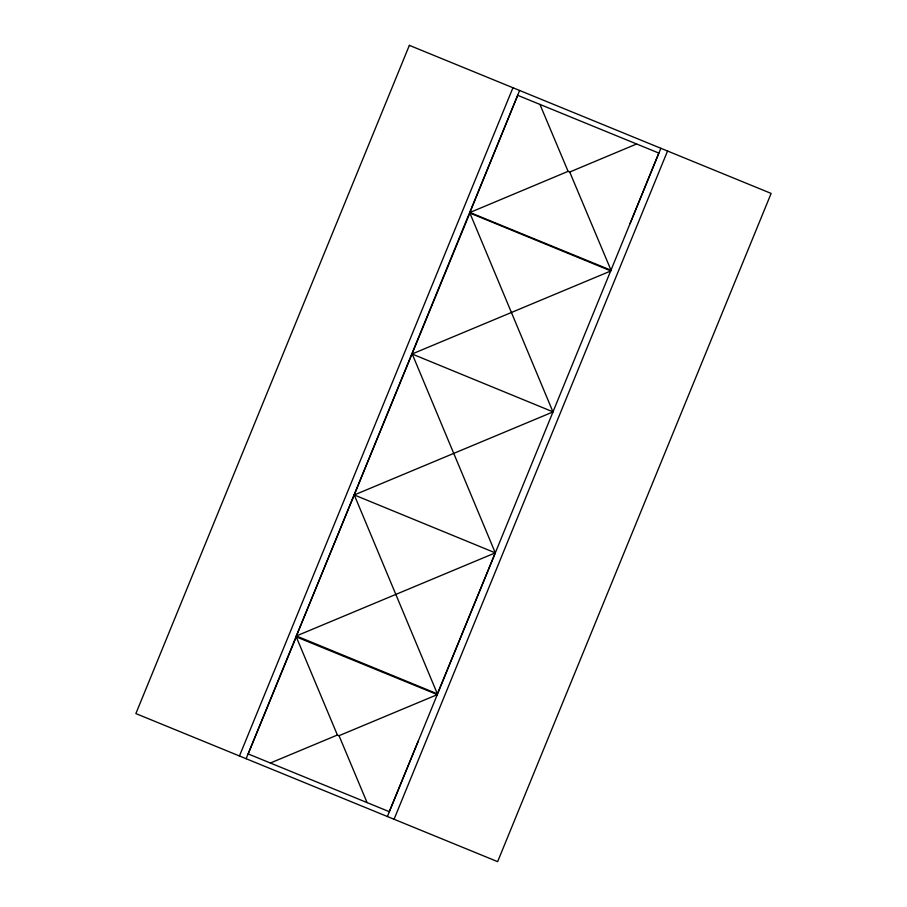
<?xml version="1.0" encoding="UTF-8"?>
<svg xmlns="http://www.w3.org/2000/svg" width="907" height="907" viewBox="0 0 907 907"><rect width="100%" height="100%" fill="white"/><g stroke="black" fill="none" stroke-linecap="round" stroke-linejoin="round"><path stroke-width="1.36" d="M610.967 270.218L469.939 212.499L517.727 95.326L658.822 153.068L630.07 223.564M239.448 755.985L512.943 87.741M246.126 758.717L519.62 90.473M469.86 213.02L552.919 411.823L412.243 354.059L495.29 552.862L437.378 693.878L296.362 635.966L469.86 213.02L610.706 270.864M437.287 694.592L296.26 636.873L248.178 753.932L389.273 811.674L418.195 741.257M387.38 816.527L552.987 411.937L354.274 494.95L437.378 693.878M553.032 411.778L660.874 148.283M394.057 819.259L667.552 151.016M469.939 212.499L568.088 171.355L569.721 172.035L611.001 270.173M569.721 172.035L636.623 143.986M411.948 354.036L610.66 271.023M296.362 635.966L495.29 552.862L354.274 494.95M270.377 763.014L337.393 735.021L339.037 735.69L437.265 694.649M539.926 104.407L568.088 171.355M339.037 735.69L367.074 802.593M296.26 636.873L337.393 735.021M409.363 45.35L135.869 713.582L497.637 861.65L771.131 193.418L409.363 45.35"/></g></svg>
